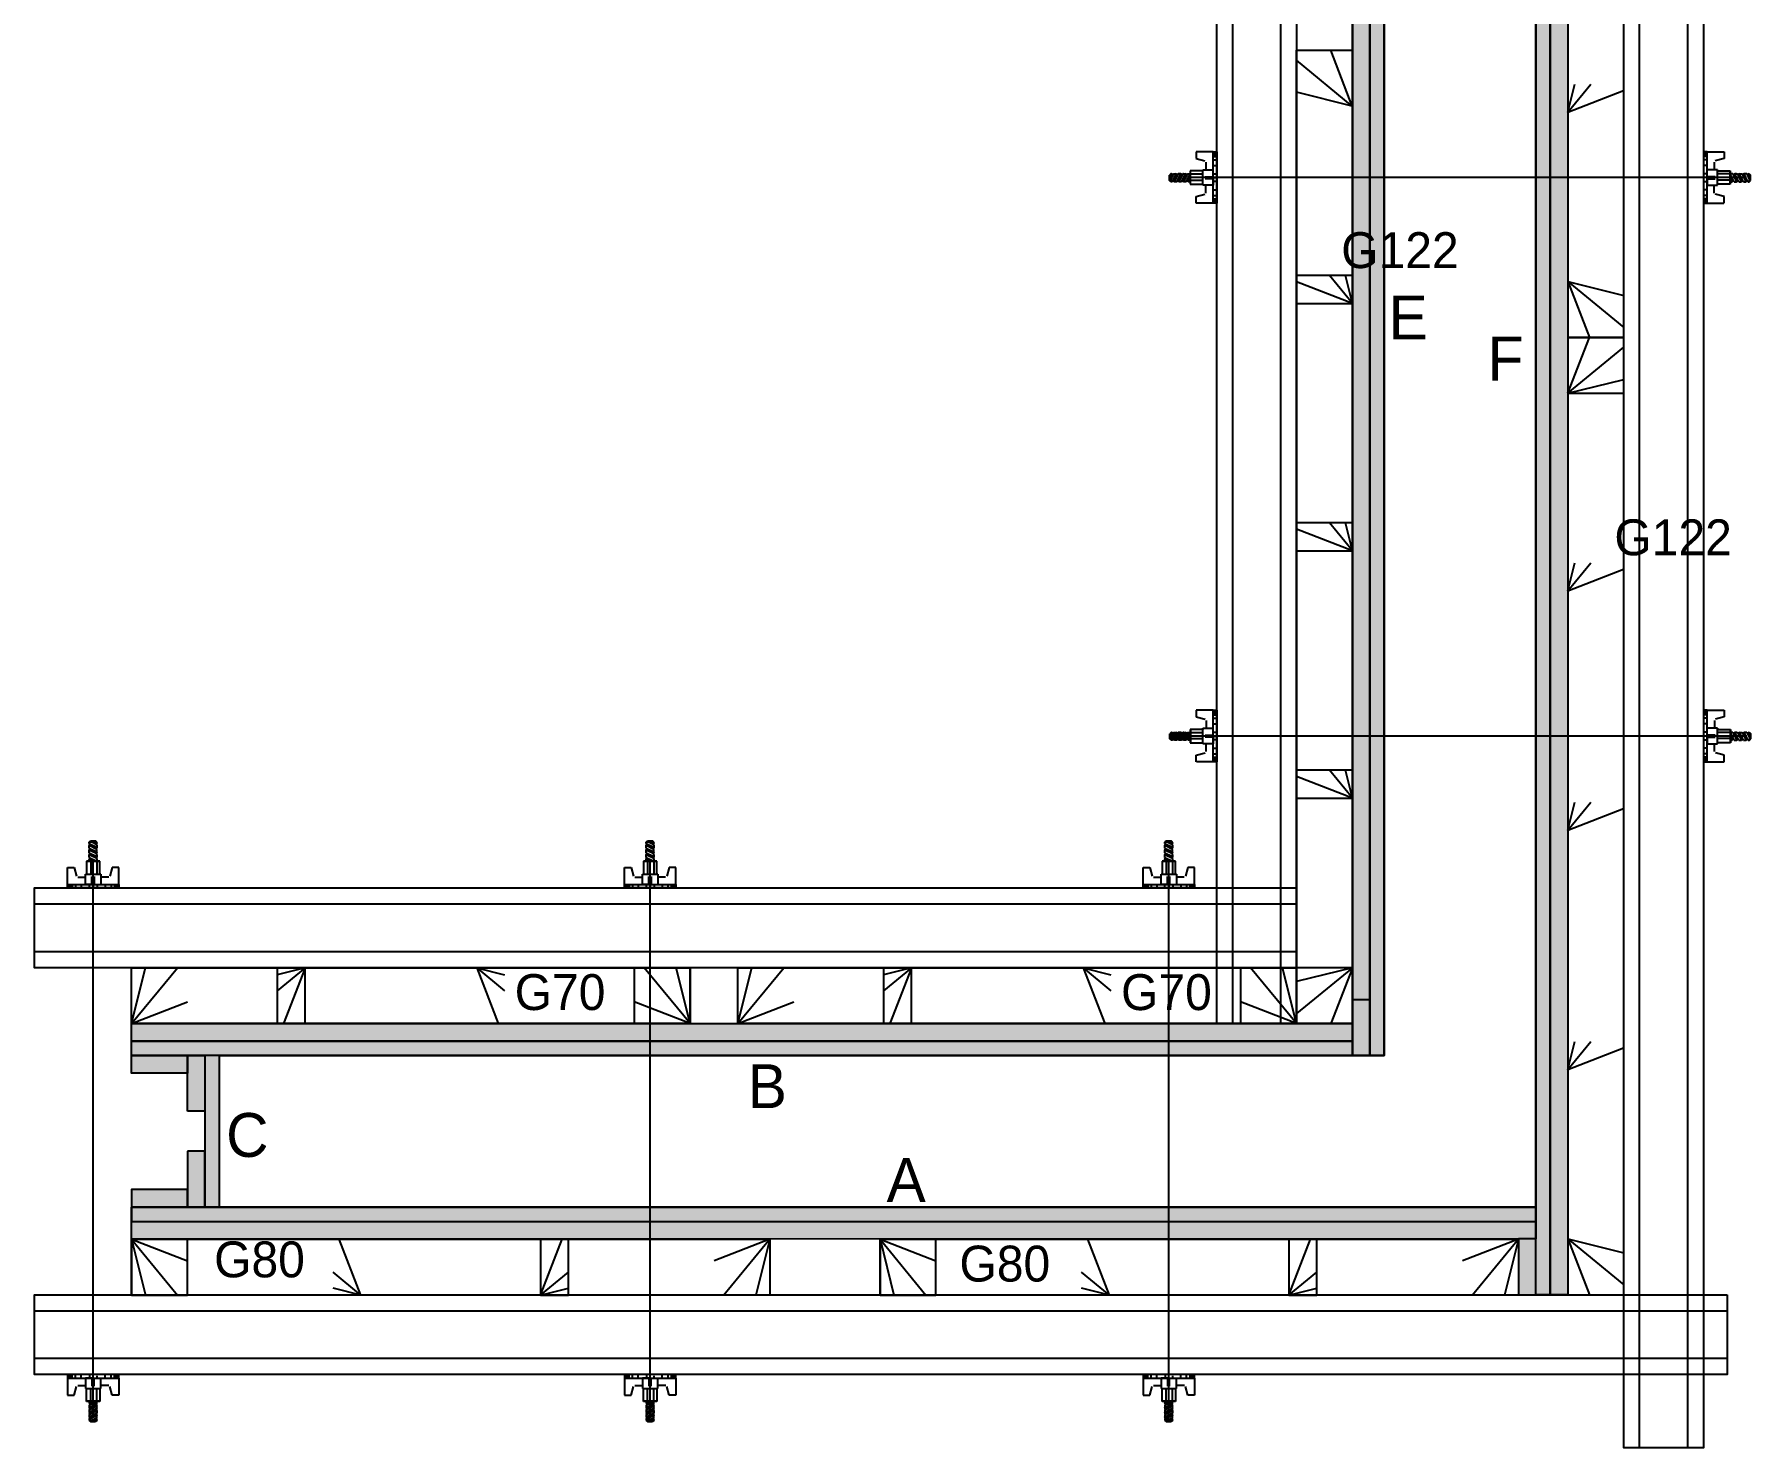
# Model space of a CAD drawing. Header units: metres. Extents: x 15022 to 19580, y 531 to 1202.
# Drawn here: x 15022.4 to 15452.6, y 568.6 to 922.9 of the extents above; entities that cross this region are included whole.
import ezdxf

# ---------------------------------------------------------------- set-up
doc = ezdxf.new("R2010")
doc.units = ezdxf.units.M
for name, color, linetype in [('CHAPA', 7, 'Continuous'), ('CONCRETO', 7, 'Continuous'), ('Hachura', 7, 'Continuous'), ('Madeira', 7, 'Continuous'), ('Perfil Metálico', 7, 'Continuous'), ('SARRAFO', 7, 'Continuous'), ('TEXTO_GERAL', 7, 'Continuous')]:
    doc.layers.add(name, color=color, linetype=linetype)

msp = doc.modelspace()

# ---------------------------------------------------------------- hatches: boundary and pattern name
at = {"layer": 'Hachura'}
h = msp.add_hatch(color=7, dxfattribs=at)
h.dxf.hatch_style = 1
h.paths.add_polyline_path([(15352.73, 1086.94), (15357.13, 1086.94), (15357.13, 1086.94), (15357.13, 666.94), (15357.13, 666.94), (15352.73, 666.94), (15352.73, 666.94), (15352.73, 1086.94)])
h = msp.add_hatch(color=7, dxfattribs=at)
h.dxf.hatch_style = 1
h.paths.add_polyline_path([(15357.13, 1086.94), (15360.73, 1086.94), (15360.73, 1086.94), (15360.73, 666.94), (15360.73, 666.94), (15357.13, 666.94), (15357.13, 666.94), (15357.13, 1086.94)])
h = msp.add_hatch(color=7, dxfattribs=at)
h.dxf.hatch_style = 1
h.paths.add_polyline_path([(15402.33, 606.94), (15398.73, 606.94), (15398.73, 606.94), (15398.73, 1086.94), (15398.73, 1086.94), (15402.33, 1086.94), (15402.33, 1086.94), (15402.33, 606.94)])
h = msp.add_hatch(color=7, dxfattribs=at)
h.dxf.hatch_style = 1
h.paths.add_polyline_path([(15402.33, 1086.94), (15406.73, 1086.94), (15406.73, 1086.94), (15406.73, 606.94), (15406.73, 606.94), (15402.33, 606.94), (15402.33, 606.94), (15402.33, 1086.94)])
h = msp.add_hatch(color=7, dxfattribs=at)
h.dxf.hatch_style = 1
h.paths.add_polyline_path([(15352.73, 670.54), (15352.73, 674.94), (15352.73, 674.94), (15046.73, 674.94), (15046.73, 674.94), (15046.73, 670.54), (15046.73, 670.54), (15352.73, 670.54)])
h = msp.add_hatch(color=7, dxfattribs=at)
h.dxf.hatch_style = 1
h.paths.add_polyline_path([(15352.73, 666.94), (15046.73, 666.94), (15046.73, 666.94), (15046.73, 670.54), (15046.73, 670.54), (15352.73, 670.54), (15352.73, 670.54), (15352.73, 666.94)])
h = msp.add_hatch(color=7, dxfattribs=at)
h.dxf.hatch_style = 1
h.paths.add_polyline_path([(15060.73, 662.54), (15060.73, 666.94), (15060.73, 666.94), (15046.73, 666.94), (15046.73, 666.94), (15046.73, 662.54), (15046.73, 662.54), (15060.73, 662.54)])
h = msp.add_hatch(color=7, dxfattribs=at)
h.dxf.hatch_style = 1
h.paths.add_polyline_path([(15065.13, 666.94), (15060.73, 666.94), (15060.73, 666.94), (15060.73, 652.94), (15060.73, 652.94), (15065.13, 652.94), (15065.13, 652.94), (15065.13, 666.94)])
h = msp.add_hatch(color=7, dxfattribs=at)
h.dxf.hatch_style = 1
h.paths.add_polyline_path([(15065.13, 628.94), (15068.73, 628.94), (15068.73, 628.94), (15068.73, 666.94), (15068.73, 666.94), (15065.13, 666.94), (15065.13, 666.94), (15065.13, 628.94)])
h = msp.add_hatch(color=7, dxfattribs=at)
h.dxf.hatch_style = 1
h.paths.add_polyline_path([(15065.13, 628.94), (15060.73, 628.94), (15060.73, 628.94), (15060.73, 642.94), (15060.73, 642.94), (15065.13, 642.94), (15065.13, 642.94), (15065.13, 628.94)])
h = msp.add_hatch(color=7, dxfattribs=at)
h.dxf.hatch_style = 1
h.paths.add_polyline_path([(15060.73, 633.34), (15060.73, 628.94), (15060.73, 628.94), (15046.73, 628.94), (15046.73, 628.94), (15046.73, 633.34), (15046.73, 633.34), (15060.73, 633.34)])
h = msp.add_hatch(color=7, dxfattribs=at)
h.dxf.hatch_style = 1
h.paths.add_polyline_path([(15398.73, 628.94), (15046.73, 628.94), (15046.73, 628.94), (15046.73, 625.34), (15046.73, 625.34), (15398.73, 625.34), (15398.73, 625.34), (15398.73, 628.94)])
h = msp.add_hatch(color=7, dxfattribs=at)
h.dxf.hatch_style = 1
h.paths.add_polyline_path([(15398.73, 625.34), (15398.73, 620.94), (15398.73, 620.94), (15046.73, 620.94), (15046.73, 620.94), (15046.73, 625.34), (15046.73, 625.34), (15398.73, 625.34)])
h = msp.add_hatch(color=7, dxfattribs=at)
h.dxf.hatch_style = 1
h.paths.add_polyline_path([(15398.73, 606.94), (15394.33, 606.94), (15394.33, 606.94), (15394.33, 620.93), (15394.33, 620.93), (15398.73, 620.93), (15398.73, 620.93), (15398.73, 606.94)])

# ---------------------------------------------------------------- linework, layer by layer
at = {"layer": 'CHAPA', "color": 7, "lineweight": 25}
for p, q in [((15398.73, 628.94), (15398.73, 620.94)), ((15398.73, 620.94), (15394.95, 620.94))]:
    msp.add_line(p, q, dxfattribs=at)
for points in [[(15360.73, 1086.94), (15360.73, 666.94), (15357.13, 666.94), (15357.13, 1086.94)], [(15402.33, 606.94), (15398.73, 606.94), (15398.73, 1086.94), (15402.33, 1086.94)], [(15352.73, 666.94), (15046.73, 666.94), (15046.73, 670.54), (15352.73, 670.54)], [(15065.13, 628.94), (15068.73, 628.94), (15068.73, 666.94), (15065.13, 666.94)], [(15398.73, 628.94), (15046.73, 628.94), (15046.73, 625.34), (15398.73, 625.34)]]:
    msp.add_lwpolyline(points, close=True, dxfattribs=at)
at = {"layer": 'CONCRETO', "color": 7, "lineweight": 25}
msp.add_lwpolyline([(15068.73, 628.94), (15068.73, 666.94), (15360.73, 666.94), (15360.73, 1064.94), (15398.73, 1064.94), (15398.73, 628.94)], close=True, dxfattribs=at)
at = {"layer": 'Hachura', "color": 7, "lineweight": 25}
for p, q in [((15317.83, 893.48), (15313.57, 893.48)), ((15313.57, 893.48), (15313.57, 891.8)), ((15313.57, 891.8), (15315.78, 891.22)), ((15316.03, 890.91), (15316.03, 888.96)), ((15317.81, 893.34), (15318.74, 893.34)), ((15317.81, 893.13), (15318.74, 893.13)), ((15317.81, 892.79), (15318.74, 892.79)), ((15317.81, 892.33), (15318.74, 892.33)), ((15317.81, 891.49), (15318.74, 891.49)), ((15317.83, 880.58), (15317.83, 893.48)), ((15317.83, 893.48), (15318.73, 893.48)), ((15318.73, 893.48), (15318.73, 880.58)), ((15318.73, 892.52), (15318.73, 884.71)), ((15440.73, 893.48), (15440.73, 880.58)), ((15441.64, 893.48), (15440.73, 893.48)), ((15441.66, 893.34), (15440.73, 893.34)), ((15441.66, 893.13), (15440.73, 893.13)), ((15441.66, 892.79), (15440.73, 892.79)), ((15440.73, 892.52), (15440.73, 884.71)), ((15441.66, 892.33), (15440.73, 892.33)), ((15441.66, 891.49), (15440.73, 891.49)), ((15441.64, 880.58), (15441.64, 893.48)), ((15441.64, 893.48), (15445.89, 893.48)), ((15443.44, 890.91), (15443.44, 888.96)), ((15445.89, 891.8), (15443.68, 891.22)), ((15445.89, 893.48), (15445.89, 891.8)), ((15307.26, 887.93), (15306.93, 887.61)), ((15306.93, 886.32), (15306.93, 887.61)), ((15307.26, 885.99), (15306.93, 886.32)), ((15307.25, 887.41), (15307.59, 888.09)), ((15307.82, 888.03), (15307.25, 886.9)), ((15307.25, 887.67), (15307.38, 887.93)), ((15307.38, 887.93), (15307.25, 887.93)), ((15307.9, 887.93), (15307.25, 886.64)), ((15307.26, 887.93), (15307.26, 885.99)), ((15307.58, 886), (15308.54, 887.93)), ((15307.58, 886), (15308.54, 887.93)), ((15307.67, 885.92), (15308.75, 888.09)), ((15307.9, 887.93), (15308.54, 887.93)), ((15308.98, 888.03), (15307.91, 885.89)), ((15309.06, 887.93), (15308.09, 886)), ((15308.74, 886), (15309.7, 887.93)), ((15308.83, 885.92), (15309.91, 888.09)), ((15309.7, 887.93), (15309.06, 887.93)), ((15310.14, 888.03), (15309.07, 885.89)), ((15310.22, 887.93), (15309.25, 886)), ((15309.9, 886), (15310.87, 887.93)), ((15309.99, 885.92), (15311.07, 888.09)), ((15310.43, 887.93), (15310.22, 887.93)), ((15311.3, 888.03), (15310.23, 885.89)), ((15311.38, 887.93), (15310.41, 886)), ((15310.43, 887.93), (15310.87, 887.93)), ((15311.06, 886), (15312.03, 887.93)), ((15311.38, 887.93), (15312.03, 887.93)), ((15312.03, 887.16), (15311.39, 885.89)), ((15312.03, 886.9), (15311.58, 886)), ((15451.54, 887.02), (15311.74, 887.01)), ((15312.03, 888.7), (15312.03, 885.35)), ((15315.25, 888.7), (15312.03, 888.7)), ((15312.03, 887.93), (15315.25, 887.93)), ((15312.03, 886.38), (15315.25, 886.38)), ((15312.09, 888.7), (15312.09, 885.35)), ((15315.25, 885.09), (15315.25, 888.96)), ((15315.25, 888.96), (15317.83, 888.96)), ((15315.25, 888.96), (15315.25, 888.7)), ((15315.25, 888.96), (15315.25, 888.7)), ((15315.83, 887.23), (15317.83, 887.23)), ((15317.83, 886.72), (15315.83, 886.72)), ((15317.81, 890.05), (15318.73, 890.05)), ((15317.83, 887.03), (15317.83, 885.09)), ((15317.83, 887.02), (15318.73, 887.02)), ((15317.83, 885.74), (15317.83, 886.38)), ((15317.96, 888), (15318.39, 888)), ((15441.66, 890.05), (15440.73, 890.05)), ((15441.64, 887.02), (15440.73, 887.02)), ((15441.51, 888), (15441.08, 888)), ((15444.22, 888.96), (15441.64, 888.96)), ((15443.64, 887.23), (15441.64, 887.23)), ((15441.64, 887.03), (15441.64, 885.09)), ((15441.64, 886.71), (15443.64, 886.71)), ((15441.64, 885.74), (15441.64, 886.38)), ((15444.22, 885.09), (15444.22, 888.96)), ((15444.22, 888.96), (15444.22, 888.7)), ((15444.22, 888.96), (15444.22, 888.7)), ((15444.22, 888.7), (15447.44, 888.7)), ((15447.44, 887.93), (15444.22, 887.93)), ((15447.44, 886.38), (15444.22, 886.38)), ((15447.37, 888.7), (15447.37, 885.35)), ((15447.44, 888.7), (15447.44, 885.35)), ((15448.09, 887.93), (15447.44, 887.93)), ((15448.41, 885.99), (15447.44, 887.93)), ((15447.44, 887.16), (15448.07, 885.89)), ((15447.44, 886.9), (15447.89, 885.99)), ((15448.09, 887.93), (15449.05, 885.99)), ((15448.17, 888.03), (15449.24, 885.89)), ((15449.48, 885.92), (15448.39, 888.09)), ((15449.03, 887.93), (15448.6, 887.93)), ((15449.57, 885.99), (15448.6, 887.93)), ((15449.03, 887.93), (15449.25, 887.93)), ((15449.25, 887.93), (15450.21, 885.99)), ((15449.33, 888.03), (15450.4, 885.89)), ((15450.64, 885.92), (15449.55, 888.09)), ((15449.76, 887.93), (15450.41, 887.93)), ((15450.73, 885.99), (15449.76, 887.93)), ((15450.41, 887.93), (15451.38, 885.99)), ((15450.49, 888.03), (15451.56, 885.89)), ((15451.8, 885.92), (15450.72, 888.09)), ((15451.89, 885.99), (15450.92, 887.93)), ((15451.57, 887.93), (15450.92, 887.93)), ((15451.89, 885.99), (15450.92, 887.93)), ((15451.57, 887.93), (15452.21, 886.64)), ((15451.65, 888.03), (15452.21, 886.9)), ((15452.21, 887.41), (15451.88, 888.09)), ((15452.21, 887.67), (15452.08, 887.93)), ((15452.08, 887.93), (15452.21, 887.93)), ((15452.21, 887.93), (15452.53, 887.61)), ((15452.21, 887.93), (15452.21, 885.99)), ((15452.21, 885.99), (15452.53, 886.32)), ((15452.53, 886.32), (15452.53, 887.61)), ((15307.58, 886), (15307.25, 886)), ((15307.26, 885.99), (15307.26, 885.99)), ((15308.74, 886), (15308.09, 886)), ((15309.9, 886), (15309.25, 886)), ((15309.47, 886), (15309.25, 886)), ((15311.06, 886), (15310.41, 886)), ((15312.03, 886), (15311.58, 886)), ((15312.03, 885.35), (15315.25, 885.35)), ((15313.57, 882.26), (15315.78, 882.84)), ((15313.57, 880.58), (15313.57, 882.26)), ((15317.83, 885.09), (15315.25, 885.09)), ((15316.03, 883.15), (15316.03, 885.09)), ((15317.81, 883.99), (15318.74, 883.99)), ((15317.81, 882.57), (15318.74, 882.57)), ((15317.83, 880.58), (15317.83, 885.74)), ((15318.15, 886.07), (15317.94, 886.07)), ((15318.58, 886.07), (15318.15, 886.07)), ((15441.66, 883.99), (15440.73, 883.99)), ((15441.66, 882.57), (15440.73, 882.57)), ((15440.88, 886.07), (15441.32, 886.07)), ((15441.32, 886.07), (15441.53, 886.07)), ((15441.64, 880.58), (15441.64, 885.74)), ((15441.64, 885.09), (15444.22, 885.09)), ((15443.44, 883.15), (15443.44, 885.09)), ((15445.89, 882.25), (15443.68, 882.84)), ((15447.44, 885.35), (15444.22, 885.35)), ((15445.89, 880.58), (15445.89, 882.25)), ((15447.44, 885.99), (15447.89, 885.99)), ((15448.41, 885.99), (15449.05, 885.99)), ((15449.57, 885.99), (15450.21, 885.99)), ((15450, 885.99), (15450.21, 885.99)), ((15450.73, 885.99), (15451.38, 885.99)), ((15451.89, 885.99), (15452.21, 885.99)), ((15452.21, 885.99), (15452.21, 885.99)), ((15318.73, 880.58), (15313.6, 880.58)), ((15317.81, 881.73), (15318.74, 881.73)), ((15317.81, 881.27), (15318.74, 881.27)), ((15317.81, 880.93), (15318.74, 880.93)), ((15317.81, 880.72), (15318.74, 880.72)), ((15441.66, 881.73), (15440.73, 881.73)), ((15441.66, 881.27), (15440.73, 881.27)), ((15441.66, 880.93), (15440.73, 880.93)), ((15441.66, 880.72), (15440.73, 880.72)), ((15440.73, 880.58), (15445.87, 880.58)), ((15317.86, 753.48), (15313.6, 753.48)), ((15313.6, 753.48), (15313.6, 751.8)), ((15317.84, 753.34), (15318.77, 753.34)), ((15317.84, 753.13), (15318.77, 753.13)), ((15317.86, 740.58), (15317.86, 753.48)), ((15317.86, 753.48), (15318.76, 753.48)), ((15318.76, 753.48), (15318.76, 740.58)), ((15441.68, 753.34), (15440.75, 753.34)), ((15441.68, 753.13), (15440.75, 753.13)), ((15440.76, 753.48), (15440.76, 740.58)), ((15441.66, 753.48), (15440.76, 753.48)), ((15441.66, 740.58), (15441.66, 753.48)), ((15441.66, 753.48), (15445.92, 753.48)), ((15445.92, 753.48), (15445.92, 751.8)), ((15312.05, 748.7), (15312.05, 745.35)), ((15315.28, 748.7), (15312.05, 748.7)), ((15312.12, 748.7), (15312.12, 745.35)), ((15313.6, 751.8), (15315.81, 751.22)), ((15315.28, 745.09), (15315.28, 748.96)), ((15315.28, 748.96), (15317.86, 748.96)), ((15315.28, 748.96), (15315.28, 748.7)), ((15315.28, 748.96), (15315.28, 748.7)), ((15316.05, 750.91), (15316.05, 748.96)), ((15317.84, 752.79), (15318.77, 752.79)), ((15317.84, 752.33), (15318.77, 752.33)), ((15317.84, 751.49), (15318.77, 751.49)), ((15317.84, 750.05), (15318.76, 750.05)), ((15318.76, 752.52), (15318.76, 744.71)), ((15441.68, 752.79), (15440.75, 752.79)), ((15441.68, 752.33), (15440.75, 752.33)), ((15441.68, 751.49), (15440.75, 751.49)), ((15440.76, 752.52), (15440.76, 744.71)), ((15441.68, 750.05), (15440.76, 750.05)), ((15444.24, 748.96), (15441.66, 748.96)), ((15443.47, 750.91), (15443.47, 748.96)), ((15445.92, 751.8), (15443.71, 751.22)), ((15444.24, 745.09), (15444.24, 748.96)), ((15444.24, 748.96), (15444.24, 748.7)), ((15444.24, 748.96), (15444.24, 748.7)), ((15444.24, 748.7), (15447.47, 748.7)), ((15447.4, 748.7), (15447.4, 745.35)), ((15447.47, 748.7), (15447.47, 745.35)), ((15307.28, 747.93), (15306.96, 747.61)), ((15306.96, 746.32), (15306.96, 747.61)), ((15307.28, 745.99), (15306.96, 746.32)), ((15307.28, 747.41), (15307.62, 748.09)), ((15307.85, 748.03), (15307.28, 746.9)), ((15307.28, 747.67), (15307.41, 747.93)), ((15307.41, 747.93), (15307.28, 747.93)), ((15307.93, 747.93), (15307.28, 746.64)), ((15307.28, 747.93), (15307.28, 745.99)), ((15307.6, 746), (15307.28, 746)), ((15307.28, 745.99), (15307.28, 745.99)), ((15307.6, 746), (15308.57, 747.93)), ((15307.6, 746), (15308.57, 747.93)), ((15307.7, 745.92), (15308.78, 748.09)), ((15307.93, 747.93), (15308.57, 747.93)), ((15309.01, 748.03), (15307.94, 745.89)), ((15309.09, 747.93), (15308.12, 746)), ((15308.76, 746), (15308.12, 746)), ((15308.76, 746), (15309.73, 747.93)), ((15308.86, 745.92), (15309.94, 748.09)), ((15309.73, 747.93), (15309.09, 747.93)), ((15310.17, 748.03), (15309.1, 745.89)), ((15310.25, 747.93), (15309.28, 746)), ((15309.93, 746), (15309.28, 746)), ((15309.49, 746), (15309.28, 746)), ((15309.93, 746), (15310.89, 747.93)), ((15310.02, 745.92), (15311.1, 748.09)), ((15310.46, 747.93), (15310.25, 747.93)), ((15311.33, 748.03), (15310.26, 745.89)), ((15311.41, 747.93), (15310.44, 746)), ((15311.09, 746), (15310.44, 746)), ((15310.46, 747.93), (15310.89, 747.93)), ((15311.09, 746), (15312.05, 747.93)), ((15311.41, 747.93), (15312.05, 747.93)), ((15312.05, 747.16), (15311.42, 745.89)), ((15312.05, 746.9), (15311.6, 746)), ((15312.05, 746), (15311.6, 746)), ((15451.56, 747.02), (15311.76, 747.01)), ((15312.05, 747.93), (15315.28, 747.93)), ((15312.05, 746.38), (15315.28, 746.38)), ((15312.05, 745.35), (15315.28, 745.35)), ((15317.86, 745.09), (15315.28, 745.09)), ((15315.86, 747.23), (15317.86, 747.23)), ((15317.86, 746.72), (15315.86, 746.72)), ((15316.05, 743.15), (15316.05, 745.09)), ((15317.86, 747.03), (15317.86, 745.09)), ((15317.86, 747.02), (15318.76, 747.02)), ((15317.86, 745.74), (15317.86, 746.38)), ((15317.86, 740.58), (15317.86, 745.74)), ((15318.18, 746.07), (15317.97, 746.07)), ((15317.98, 748), (15318.42, 748)), ((15318.61, 746.07), (15318.18, 746.07)), ((15441.66, 747.02), (15440.76, 747.02)), ((15440.91, 746.07), (15441.34, 746.07)), ((15441.54, 748), (15441.1, 748)), ((15441.34, 746.07), (15441.56, 746.07)), ((15443.66, 747.23), (15441.66, 747.23)), ((15441.66, 747.03), (15441.66, 745.09)), ((15441.66, 746.71), (15443.66, 746.71)), ((15441.66, 745.74), (15441.66, 746.38)), ((15441.66, 740.58), (15441.66, 745.74)), ((15441.66, 745.09), (15444.24, 745.09)), ((15443.47, 743.15), (15443.47, 745.09)), ((15447.47, 747.93), (15444.24, 747.93)), ((15447.47, 746.38), (15444.24, 746.38)), ((15447.47, 745.35), (15444.24, 745.35)), ((15448.11, 747.93), (15447.47, 747.93)), ((15448.44, 745.99), (15447.47, 747.93)), ((15447.47, 747.16), (15448.1, 745.89)), ((15447.47, 746.9), (15447.92, 745.99)), ((15447.47, 745.99), (15447.92, 745.99)), ((15448.11, 747.93), (15449.08, 745.99)), ((15448.19, 748.03), (15449.26, 745.89)), ((15449.5, 745.92), (15448.42, 748.09)), ((15448.44, 745.99), (15449.08, 745.99)), ((15449.06, 747.93), (15448.63, 747.93)), ((15449.6, 745.99), (15448.63, 747.93)), ((15449.06, 747.93), (15449.27, 747.93)), ((15449.27, 747.93), (15450.24, 745.99)), ((15449.35, 748.03), (15450.42, 745.89)), ((15450.66, 745.92), (15449.58, 748.09)), ((15449.6, 745.99), (15450.24, 745.99)), ((15449.79, 747.93), (15450.43, 747.93)), ((15450.76, 745.99), (15449.79, 747.93)), ((15450.03, 745.99), (15450.24, 745.99)), ((15450.43, 747.93), (15451.4, 745.99)), ((15450.51, 748.03), (15451.58, 745.89)), ((15451.83, 745.92), (15450.74, 748.09)), ((15450.76, 745.99), (15451.4, 745.99)), ((15451.92, 745.99), (15450.95, 747.93)), ((15451.6, 747.93), (15450.95, 747.93)), ((15451.92, 745.99), (15450.95, 747.93)), ((15451.6, 747.93), (15452.24, 746.64)), ((15451.67, 748.03), (15452.24, 746.9)), ((15452.24, 747.41), (15451.9, 748.09)), ((15451.92, 745.99), (15452.24, 745.99)), ((15452.24, 747.67), (15452.11, 747.93)), ((15452.11, 747.93), (15452.24, 747.93)), ((15452.24, 747.93), (15452.56, 747.61)), ((15452.24, 747.93), (15452.24, 745.99)), ((15452.24, 745.99), (15452.56, 746.32)), ((15452.24, 745.99), (15452.24, 745.99)), ((15452.56, 746.32), (15452.56, 747.61)), ((15313.6, 742.26), (15315.81, 742.84)), ((15313.6, 740.58), (15313.6, 742.26)), ((15318.76, 740.58), (15313.62, 740.58)), ((15317.84, 743.99), (15318.77, 743.99)), ((15317.84, 742.57), (15318.77, 742.57)), ((15317.84, 741.73), (15318.77, 741.73)), ((15317.84, 741.27), (15318.77, 741.27)), ((15317.84, 740.93), (15318.77, 740.93)), ((15317.84, 740.72), (15318.77, 740.72)), ((15441.68, 743.99), (15440.75, 743.99)), ((15441.68, 742.57), (15440.75, 742.57)), ((15441.68, 741.73), (15440.75, 741.73)), ((15441.68, 741.27), (15440.75, 741.27)), ((15441.68, 740.93), (15440.75, 740.93)), ((15441.68, 740.72), (15440.75, 740.72)), ((15440.76, 740.58), (15445.9, 740.58)), ((15445.92, 742.25), (15443.71, 742.84)), ((15445.92, 740.58), (15445.92, 742.25)), ((15038.13, 718.69), (15035.98, 719.76)), ((15038.13, 717.53), (15035.98, 718.6)), ((15036.02, 720), (15038.18, 718.92)), ((15036.02, 718.84), (15038.18, 717.76)), ((15036.09, 720.41), (15036.41, 720.74)), ((15036.09, 720.09), (15036.09, 720.42)), ((15036.09, 720.41), (15036.09, 720.41)), ((15038.02, 720.41), (15036.09, 720.41)), ((15036.09, 720.09), (15038.03, 719.13)), ((15036.09, 720.09), (15038.03, 719.13)), ((15036.09, 718.93), (15036.09, 719.58)), ((15038.03, 718.61), (15036.09, 719.58)), ((15036.09, 718.93), (15038.03, 717.96)), ((15036.41, 720.74), (15037.7, 720.74)), ((15038.03, 719.77), (15036.74, 720.42)), ((15038.13, 719.85), (15036.99, 720.42)), ((15037.51, 720.42), (15038.18, 720.08)), ((15038.02, 720.41), (15037.7, 720.74)), ((15037.77, 720.42), (15038.03, 720.29)), ((15038.03, 720.29), (15038.03, 720.42)), ((15038.03, 719.77), (15038.03, 719.13)), ((15038.03, 717.96), (15038.03, 718.61)), ((15177.72, 718.69), (15175.58, 719.76)), ((15177.72, 717.53), (15175.58, 718.6)), ((15175.62, 720), (15177.78, 718.92)), ((15175.62, 718.84), (15177.78, 717.76)), ((15175.69, 720.41), (15176.01, 720.74)), ((15175.69, 720.09), (15175.69, 720.42)), ((15175.69, 720.41), (15175.69, 720.41)), ((15177.62, 720.41), (15175.69, 720.41)), ((15175.69, 720.09), (15177.62, 719.13)), ((15175.69, 720.09), (15177.62, 719.13)), ((15175.69, 718.93), (15175.69, 719.58)), ((15177.62, 718.61), (15175.69, 719.58)), ((15175.69, 718.93), (15177.62, 717.96)), ((15176.01, 720.74), (15177.3, 720.74)), ((15177.62, 719.77), (15176.34, 720.42)), ((15177.72, 719.85), (15176.59, 720.42)), ((15177.11, 720.42), (15177.78, 720.08)), ((15177.62, 720.41), (15177.3, 720.74)), ((15177.37, 720.42), (15177.62, 720.29)), ((15177.62, 720.29), (15177.62, 720.42)), ((15177.62, 719.77), (15177.62, 719.13)), ((15177.62, 717.96), (15177.62, 718.61)), ((15307.72, 718.69), (15305.58, 719.76)), ((15307.72, 717.53), (15305.58, 718.6)), ((15305.62, 720), (15307.78, 718.92)), ((15305.62, 718.84), (15307.78, 717.76)), ((15305.69, 720.41), (15306.01, 720.74)), ((15305.69, 720.09), (15305.69, 720.42)), ((15305.69, 720.41), (15305.69, 720.41)), ((15307.62, 720.41), (15305.69, 720.41)), ((15305.69, 720.09), (15307.62, 719.13)), ((15305.69, 720.09), (15307.62, 719.13)), ((15305.69, 718.93), (15305.69, 719.58)), ((15307.62, 718.61), (15305.69, 719.58)), ((15305.69, 718.93), (15307.62, 717.96)), ((15306.01, 720.74), (15307.3, 720.74)), ((15307.62, 719.77), (15306.34, 720.42)), ((15307.72, 719.85), (15306.59, 720.42)), ((15307.11, 720.42), (15307.78, 720.08)), ((15307.62, 720.41), (15307.3, 720.74)), ((15307.37, 720.42), (15307.62, 720.29)), ((15307.62, 720.29), (15307.62, 720.42)), ((15307.62, 719.77), (15307.62, 719.13)), ((15307.62, 717.96), (15307.62, 718.61)), ((15038.8, 715.64), (15035.45, 715.64)), ((15035.45, 715.64), (15035.45, 712.42)), ((15038.8, 715.58), (15035.45, 715.58)), ((15038.13, 716.37), (15035.98, 717.44)), ((15037.25, 715.64), (15035.98, 716.28)), ((15036.02, 717.68), (15038.18, 716.6)), ((15036.09, 717.77), (15036.09, 718.42)), ((15038.03, 717.45), (15036.09, 718.42)), ((15036.09, 718.2), (15036.09, 718.42)), ((15036.09, 717.77), (15038.03, 716.8)), ((15036.09, 716.61), (15036.09, 717.26)), ((15038.03, 716.29), (15036.09, 717.26)), ((15036.09, 716.61), (15038.03, 715.64)), ((15036.99, 715.64), (15036.09, 716.09)), ((15036.09, 715.64), (15036.09, 716.09)), ((15036.48, 715.64), (15036.48, 712.42)), ((15037.12, 576.14), (15037.12, 715.94)), ((15038.03, 717.24), (15038.03, 717.45)), ((15038.03, 717.24), (15038.03, 716.8)), ((15038.03, 716.29), (15038.03, 715.64)), ((15038.03, 715.64), (15038.03, 712.42)), ((15038.8, 712.42), (15038.8, 715.64)), ((15178.4, 715.64), (15175.05, 715.64)), ((15175.05, 715.64), (15175.05, 712.42)), ((15178.4, 715.58), (15175.05, 715.58)), ((15177.72, 716.37), (15175.58, 717.44)), ((15176.85, 715.64), (15175.58, 716.28)), ((15175.62, 717.68), (15177.78, 716.6)), ((15175.69, 717.77), (15175.69, 718.42)), ((15177.62, 717.45), (15175.69, 718.42)), ((15175.69, 718.2), (15175.69, 718.42)), ((15175.69, 717.77), (15177.62, 716.8)), ((15175.69, 716.61), (15175.69, 717.26)), ((15177.62, 716.29), (15175.69, 717.26)), ((15175.69, 716.61), (15177.62, 715.64)), ((15176.59, 715.64), (15175.69, 716.09)), ((15175.69, 715.64), (15175.69, 716.09)), ((15176.08, 715.64), (15176.08, 712.42)), ((15176.72, 576.16), (15176.72, 715.96)), ((15177.62, 717.24), (15177.62, 717.45)), ((15177.62, 717.24), (15177.62, 716.8)), ((15177.62, 716.29), (15177.62, 715.64)), ((15177.62, 715.64), (15177.62, 712.42)), ((15178.4, 712.42), (15178.4, 715.64)), ((15308.4, 715.64), (15305.05, 715.64)), ((15305.05, 715.64), (15305.05, 712.42)), ((15308.4, 715.58), (15305.05, 715.58)), ((15307.72, 716.37), (15305.58, 717.44)), ((15306.85, 715.64), (15305.58, 716.28)), ((15305.62, 717.68), (15307.78, 716.6)), ((15305.69, 717.77), (15305.69, 718.42)), ((15307.62, 717.45), (15305.69, 718.42)), ((15305.69, 718.2), (15305.69, 718.42)), ((15305.69, 717.77), (15307.62, 716.8)), ((15305.69, 716.61), (15305.69, 717.26)), ((15307.62, 716.29), (15305.69, 717.26)), ((15305.69, 716.61), (15307.62, 715.64)), ((15306.59, 715.64), (15305.69, 716.09)), ((15305.69, 715.64), (15305.69, 716.09)), ((15306.08, 715.64), (15306.08, 712.42)), ((15306.72, 576.16), (15306.72, 715.96)), ((15307.62, 717.24), (15307.62, 717.45)), ((15307.62, 717.24), (15307.62, 716.8)), ((15307.62, 716.29), (15307.62, 715.64)), ((15307.62, 715.64), (15307.62, 712.42)), ((15308.4, 712.42), (15308.4, 715.64)), ((15030.67, 714.1), (15032.35, 714.1)), ((15030.67, 709.84), (15043.57, 709.84)), ((15030.67, 709.84), (15035.83, 709.84)), ((15030.68, 708.94), (15030.68, 714.07)), ((15030.81, 709.86), (15030.81, 708.93)), ((15031.03, 709.86), (15031.03, 708.93)), ((15031.36, 709.86), (15031.36, 708.93)), ((15031.83, 709.86), (15031.83, 708.93)), ((15032.35, 714.1), (15032.93, 711.88)), ((15032.67, 709.86), (15032.67, 708.93)), ((15033.24, 711.64), (15035.19, 711.64)), ((15034.08, 709.86), (15034.08, 708.93)), ((15035.19, 712.42), (15039.06, 712.42)), ((15035.19, 709.84), (15035.19, 712.42)), ((15037.12, 709.84), (15035.19, 709.84)), ((15035.83, 709.84), (15036.48, 709.84)), ((15036.81, 709.84), (15036.81, 711.84)), ((15037.12, 709.84), (15037.12, 708.94)), ((15037.33, 711.84), (15037.33, 709.84)), ((15039.06, 712.42), (15038.8, 712.42)), ((15039.06, 712.42), (15038.8, 712.42)), ((15041, 711.64), (15039.05, 711.64)), ((15039.06, 712.42), (15039.06, 709.84)), ((15040.15, 709.86), (15040.15, 708.94)), ((15041.9, 714.1), (15041.31, 711.88)), ((15041.58, 709.86), (15041.58, 708.93)), ((15043.57, 714.1), (15041.9, 714.1)), ((15042.42, 709.86), (15042.42, 708.93)), ((15042.89, 709.86), (15042.89, 708.93)), ((15043.22, 709.86), (15043.22, 708.93)), ((15043.43, 709.86), (15043.43, 708.93)), ((15043.57, 709.84), (15043.57, 714.1)), ((15043.57, 709.84), (15043.57, 708.94)), ((15170.27, 714.1), (15171.95, 714.1)), ((15170.27, 709.84), (15183.17, 709.84)), ((15170.27, 709.84), (15175.43, 709.84)), ((15170.28, 708.94), (15170.28, 714.07)), ((15170.41, 709.86), (15170.41, 708.93)), ((15170.62, 709.86), (15170.62, 708.93)), ((15170.96, 709.86), (15170.96, 708.93)), ((15171.42, 709.86), (15171.42, 708.93)), ((15171.95, 714.1), (15172.53, 711.88)), ((15172.27, 709.86), (15172.27, 708.93)), ((15172.84, 711.64), (15174.79, 711.64)), ((15173.68, 709.86), (15173.68, 708.93)), ((15174.79, 712.42), (15178.66, 712.42)), ((15174.79, 709.84), (15174.79, 712.42)), ((15176.72, 709.84), (15174.79, 709.84)), ((15175.43, 709.84), (15176.08, 709.84)), ((15176.41, 709.84), (15176.41, 711.84)), ((15176.72, 709.84), (15176.72, 708.94)), ((15176.93, 711.84), (15176.93, 709.84)), ((15178.66, 712.42), (15178.4, 712.42)), ((15178.66, 712.42), (15178.4, 712.42)), ((15180.6, 711.64), (15178.65, 711.64)), ((15178.66, 712.42), (15178.66, 709.84)), ((15179.75, 709.86), (15179.75, 708.94)), ((15181.49, 714.1), (15180.91, 711.88)), ((15181.18, 709.86), (15181.18, 708.93)), ((15183.17, 714.1), (15181.49, 714.1)), ((15182.02, 709.86), (15182.02, 708.93)), ((15182.49, 709.86), (15182.49, 708.93)), ((15182.82, 709.86), (15182.82, 708.93)), ((15183.03, 709.86), (15183.03, 708.93)), ((15183.17, 709.84), (15183.17, 714.1)), ((15183.17, 709.84), (15183.17, 708.94)), ((15300.27, 714.1), (15301.95, 714.1)), ((15300.27, 709.84), (15313.17, 709.84)), ((15300.27, 709.84), (15305.43, 709.84)), ((15300.28, 708.94), (15300.28, 714.07)), ((15300.41, 709.86), (15300.41, 708.93)), ((15300.62, 709.86), (15300.62, 708.93)), ((15300.96, 709.86), (15300.96, 708.93)), ((15301.42, 709.86), (15301.42, 708.93)), ((15301.95, 714.1), (15302.53, 711.88)), ((15302.27, 709.86), (15302.27, 708.93)), ((15302.84, 711.64), (15304.79, 711.64)), ((15303.68, 709.86), (15303.68, 708.93)), ((15304.79, 712.42), (15308.66, 712.42)), ((15304.79, 709.84), (15304.79, 712.42)), ((15306.72, 709.84), (15304.79, 709.84)), ((15305.43, 709.84), (15306.08, 709.84)), ((15306.41, 709.84), (15306.41, 711.84)), ((15306.72, 709.84), (15306.72, 708.94)), ((15306.93, 711.84), (15306.93, 709.84)), ((15308.66, 712.42), (15308.4, 712.42)), ((15308.66, 712.42), (15308.4, 712.42)), ((15310.6, 711.64), (15308.65, 711.64)), ((15308.66, 712.42), (15308.66, 709.84)), ((15309.75, 709.86), (15309.75, 708.94)), ((15311.49, 714.1), (15310.91, 711.88)), ((15311.18, 709.86), (15311.18, 708.93)), ((15313.17, 714.1), (15311.49, 714.1)), ((15312.02, 709.86), (15312.02, 708.93)), ((15312.49, 709.86), (15312.49, 708.93)), ((15312.82, 709.86), (15312.82, 708.93)), ((15313.03, 709.86), (15313.03, 708.93)), ((15313.17, 709.84), (15313.17, 714.1)), ((15313.17, 709.84), (15313.17, 708.94)), ((15043.57, 708.94), (15030.68, 708.94)), ((15042.62, 708.94), (15034.8, 708.94)), ((15036.16, 709.52), (15036.16, 709.73)), ((15036.16, 709.09), (15036.16, 709.52)), ((15038.1, 709.71), (15038.1, 709.28)), ((15183.17, 708.94), (15170.28, 708.94)), ((15182.22, 708.94), (15174.4, 708.94)), ((15175.76, 709.52), (15175.76, 709.73)), ((15175.76, 709.09), (15175.76, 709.52)), ((15177.7, 709.71), (15177.7, 709.28)), ((15313.17, 708.94), (15300.28, 708.94)), ((15312.22, 708.94), (15304.4, 708.94)), ((15305.76, 709.52), (15305.76, 709.73)), ((15305.76, 709.09), (15305.76, 709.52)), ((15307.7, 709.71), (15307.7, 709.28)), ((15030.67, 586.03), (15043.57, 586.03)), ((15030.67, 586.03), (15035.83, 586.03)), ((15043.57, 586.94), (15030.68, 586.94)), ((15030.68, 586.94), (15030.68, 581.8)), ((15030.81, 586.01), (15030.81, 586.94)), ((15031.02, 586.01), (15031.02, 586.94)), ((15031.36, 586.01), (15031.36, 586.94)), ((15031.82, 586.01), (15031.82, 586.94)), ((15032.67, 586.01), (15032.67, 586.94)), ((15034.08, 586.01), (15034.08, 586.94)), ((15042.62, 586.94), (15034.8, 586.94)), ((15037.12, 586.03), (15035.19, 586.03)), ((15035.19, 586.03), (15035.19, 583.45)), ((15035.83, 586.03), (15036.48, 586.03)), ((15036.16, 586.79), (15036.16, 586.35)), ((15036.16, 586.35), (15036.16, 586.14)), ((15036.81, 586.03), (15036.81, 584.03)), ((15037.12, 586.03), (15037.12, 586.94)), ((15037.33, 584.03), (15037.33, 586.03)), ((15038.1, 586.16), (15038.1, 586.59)), ((15039.06, 583.45), (15039.06, 586.03)), ((15040.15, 586.01), (15040.15, 586.94)), ((15041.58, 586.01), (15041.58, 586.94)), ((15042.42, 586.01), (15042.42, 586.94)), ((15042.89, 586.01), (15042.89, 586.94)), ((15043.22, 586.01), (15043.22, 586.94)), ((15043.43, 586.01), (15043.43, 586.94)), ((15043.57, 586.03), (15043.57, 586.94)), ((15043.57, 586.03), (15043.57, 581.78)), ((15183.18, 586.94), (15170.28, 586.94)), ((15170.28, 586.94), (15170.28, 581.8)), ((15170.28, 586.03), (15183.18, 586.03)), ((15170.28, 586.03), (15175.44, 586.03)), ((15170.42, 586.01), (15170.42, 586.94)), ((15170.63, 586.01), (15170.63, 586.94)), ((15170.97, 586.01), (15170.97, 586.94)), ((15171.43, 586.01), (15171.43, 586.94)), ((15172.27, 586.01), (15172.27, 586.94)), ((15173.69, 586.01), (15173.69, 586.94)), ((15182.23, 586.94), (15174.41, 586.94)), ((15176.73, 586.03), (15174.79, 586.03)), ((15174.79, 586.03), (15174.79, 583.45)), ((15175.44, 586.03), (15176.08, 586.03)), ((15175.77, 586.79), (15175.77, 586.35)), ((15175.77, 586.35), (15175.77, 586.14)), ((15176.42, 586.03), (15176.42, 584.03)), ((15176.72, 586.03), (15176.72, 586.94)), ((15176.93, 584.03), (15176.93, 586.03)), ((15177.7, 586.16), (15177.7, 586.59)), ((15178.66, 583.45), (15178.66, 586.03)), ((15179.75, 586.01), (15179.75, 586.94)), ((15181.19, 586.01), (15181.19, 586.94)), ((15182.03, 586.01), (15182.03, 586.94)), ((15182.49, 586.01), (15182.49, 586.94)), ((15182.83, 586.01), (15182.83, 586.94)), ((15183.04, 586.01), (15183.04, 586.94)), ((15183.18, 586.03), (15183.18, 586.94)), ((15183.18, 586.03), (15183.18, 581.78)), ((15313.18, 586.94), (15300.28, 586.94)), ((15300.28, 586.94), (15300.28, 581.8)), ((15300.28, 586.03), (15313.18, 586.03)), ((15300.28, 586.03), (15305.44, 586.03)), ((15300.42, 586.01), (15300.42, 586.94)), ((15300.63, 586.01), (15300.63, 586.94)), ((15300.97, 586.01), (15300.97, 586.94)), ((15301.43, 586.01), (15301.43, 586.94)), ((15302.27, 586.01), (15302.27, 586.94)), ((15303.69, 586.01), (15303.69, 586.94)), ((15312.23, 586.94), (15304.41, 586.94)), ((15306.73, 586.03), (15304.79, 586.03)), ((15304.79, 586.03), (15304.79, 583.45)), ((15305.44, 586.03), (15306.08, 586.03)), ((15305.77, 586.79), (15305.77, 586.35)), ((15305.77, 586.35), (15305.77, 586.14)), ((15306.42, 586.03), (15306.42, 584.03)), ((15306.72, 586.03), (15306.72, 586.94)), ((15306.93, 584.03), (15306.93, 586.03)), ((15307.7, 586.16), (15307.7, 586.59)), ((15308.66, 583.45), (15308.66, 586.03)), ((15309.75, 586.01), (15309.75, 586.94)), ((15311.19, 586.01), (15311.19, 586.94)), ((15312.03, 586.01), (15312.03, 586.94)), ((15312.49, 586.01), (15312.49, 586.94)), ((15312.83, 586.01), (15312.83, 586.94)), ((15313.04, 586.01), (15313.04, 586.94)), ((15313.18, 586.03), (15313.18, 586.94)), ((15313.18, 586.03), (15313.18, 581.78)), ((15030.67, 581.78), (15032.35, 581.78)), ((15032.35, 581.78), (15032.93, 583.99)), ((15033.24, 584.23), (15035.19, 584.23)), ((15035.19, 583.45), (15039.06, 583.45)), ((15035.45, 580.23), (15035.45, 583.45)), ((15036.48, 580.23), (15036.48, 583.45)), ((15038.03, 580.23), (15038.03, 583.45)), ((15038.8, 583.45), (15038.8, 580.23)), ((15039.06, 583.45), (15038.8, 583.45)), ((15039.06, 583.45), (15038.8, 583.45)), ((15041, 584.23), (15039.05, 584.23)), ((15041.89, 581.78), (15041.31, 583.99)), ((15043.57, 581.78), (15041.89, 581.78)), ((15170.28, 581.78), (15171.96, 581.78)), ((15171.96, 581.78), (15172.54, 583.99)), ((15172.85, 584.23), (15174.79, 584.23)), ((15174.79, 583.45), (15178.66, 583.45)), ((15175.05, 580.23), (15175.05, 583.45)), ((15176.08, 580.23), (15176.08, 583.45)), ((15177.63, 580.23), (15177.63, 583.45)), ((15178.41, 583.45), (15178.41, 580.23)), ((15178.66, 583.45), (15178.41, 583.45)), ((15178.66, 583.45), (15178.41, 583.45)), ((15180.61, 584.23), (15178.66, 584.23)), ((15181.5, 581.78), (15180.92, 583.99)), ((15183.18, 581.78), (15181.5, 581.78)), ((15300.28, 581.78), (15301.96, 581.78)), ((15301.96, 581.78), (15302.54, 583.99)), ((15302.85, 584.23), (15304.79, 584.23)), ((15304.79, 583.45), (15308.66, 583.45)), ((15305.05, 580.23), (15305.05, 583.45)), ((15306.08, 580.23), (15306.08, 583.45)), ((15307.63, 580.23), (15307.63, 583.45)), ((15308.41, 583.45), (15308.41, 580.23)), ((15308.66, 583.45), (15308.41, 583.45)), ((15308.66, 583.45), (15308.41, 583.45)), ((15310.61, 584.23), (15308.66, 584.23)), ((15311.5, 581.78), (15310.92, 583.99)), ((15313.18, 581.78), (15311.5, 581.78)), ((15038.8, 580.3), (15035.45, 580.3)), ((15038.8, 580.23), (15035.45, 580.23)), ((15037.25, 580.23), (15035.98, 579.6)), ((15038.12, 579.5), (15035.98, 578.43)), ((15038.12, 578.34), (15035.98, 577.27)), ((15038.12, 577.18), (15035.98, 576.11)), ((15036.02, 578.19), (15038.18, 579.28)), ((15036.02, 577.03), (15038.18, 578.11)), ((15036.02, 575.87), (15038.18, 576.95)), ((15036.09, 579.26), (15038.03, 580.23)), ((15036.99, 580.23), (15036.09, 579.78)), ((15036.09, 580.23), (15036.09, 579.78)), ((15038.03, 579.58), (15036.09, 578.62)), ((15036.09, 579.26), (15036.09, 578.62)), ((15036.09, 578.1), (15038.03, 579.07)), ((15038.03, 578.42), (15036.09, 577.46)), ((15036.09, 578.1), (15036.09, 577.46)), ((15036.09, 576.94), (15038.03, 577.91)), ((15036.09, 577.67), (15036.09, 577.46)), ((15038.03, 577.26), (15036.09, 576.29)), ((15036.09, 576.94), (15036.09, 576.29)), ((15036.09, 575.78), (15038.03, 576.75)), ((15036.09, 575.78), (15038.03, 576.75)), ((15038.03, 579.58), (15038.03, 580.23)), ((15038.03, 578.63), (15038.03, 579.07)), ((15038.03, 578.63), (15038.03, 578.42)), ((15038.03, 577.91), (15038.03, 577.26)), ((15038.03, 576.1), (15038.03, 576.75)), ((15178.41, 580.3), (15175.05, 580.3)), ((15178.41, 580.23), (15175.05, 580.23)), ((15176.86, 580.23), (15175.59, 579.6)), ((15177.73, 579.5), (15175.59, 578.43)), ((15177.73, 578.34), (15175.59, 577.27)), ((15177.73, 577.18), (15175.59, 576.11)), ((15175.62, 578.19), (15177.79, 579.28)), ((15175.62, 577.03), (15177.79, 578.11)), ((15175.62, 575.87), (15177.79, 576.95)), ((15175.7, 579.26), (15177.63, 580.23)), ((15176.6, 580.23), (15175.7, 579.78)), ((15175.7, 580.23), (15175.7, 579.78)), ((15177.63, 579.58), (15175.7, 578.62)), ((15175.7, 579.26), (15175.7, 578.62)), ((15175.7, 578.1), (15177.63, 579.07)), ((15177.63, 578.42), (15175.7, 577.46)), ((15175.7, 578.1), (15175.7, 577.46)), ((15175.7, 576.94), (15177.63, 577.91)), ((15175.7, 577.67), (15175.7, 577.46)), ((15177.63, 577.26), (15175.7, 576.29)), ((15175.7, 576.94), (15175.7, 576.29)), ((15175.7, 575.78), (15177.63, 576.75)), ((15175.7, 575.78), (15177.63, 576.75)), ((15177.63, 579.58), (15177.63, 580.23)), ((15177.63, 578.63), (15177.63, 579.07)), ((15177.63, 578.63), (15177.63, 578.42)), ((15177.63, 577.91), (15177.63, 577.26)), ((15177.63, 576.1), (15177.63, 576.75)), ((15308.41, 580.3), (15305.05, 580.3)), ((15308.41, 580.23), (15305.05, 580.23)), ((15306.86, 580.23), (15305.59, 579.6)), ((15307.73, 579.5), (15305.59, 578.43)), ((15307.73, 578.34), (15305.59, 577.27)), ((15307.73, 577.18), (15305.59, 576.11)), ((15305.62, 578.19), (15307.79, 579.28)), ((15305.62, 577.03), (15307.79, 578.11)), ((15305.62, 575.87), (15307.79, 576.95)), ((15305.7, 579.26), (15307.63, 580.23)), ((15306.6, 580.23), (15305.7, 579.78)), ((15305.7, 580.23), (15305.7, 579.78)), ((15307.63, 579.58), (15305.7, 578.62)), ((15305.7, 579.26), (15305.7, 578.62)), ((15305.7, 578.1), (15307.63, 579.07)), ((15307.63, 578.42), (15305.7, 577.46)), ((15305.7, 578.1), (15305.7, 577.46)), ((15305.7, 576.94), (15307.63, 577.91)), ((15305.7, 577.67), (15305.7, 577.46)), ((15307.63, 577.26), (15305.7, 576.29)), ((15305.7, 576.94), (15305.7, 576.29)), ((15305.7, 575.78), (15307.63, 576.75)), ((15305.7, 575.78), (15307.63, 576.75)), ((15307.63, 579.58), (15307.63, 580.23)), ((15307.63, 578.63), (15307.63, 579.07)), ((15307.63, 578.63), (15307.63, 578.42)), ((15307.63, 577.91), (15307.63, 577.26)), ((15307.63, 576.1), (15307.63, 576.75)), ((15036.09, 575.78), (15036.09, 575.46)), ((15036.09, 575.46), (15036.09, 575.46)), ((15036.09, 575.46), (15036.41, 575.14)), ((15038.02, 575.46), (15036.09, 575.46)), ((15036.41, 575.14), (15037.7, 575.14)), ((15038.03, 576.1), (15036.74, 575.46)), ((15038.12, 576.02), (15036.99, 575.46)), ((15037.51, 575.46), (15038.18, 575.79)), ((15038.02, 575.46), (15037.7, 575.14)), ((15037.77, 575.46), (15038.03, 575.59)), ((15038.03, 575.59), (15038.03, 575.46)), ((15175.69, 575.46), (15175.69, 575.46)), ((15175.69, 575.46), (15176.02, 575.14)), ((15175.7, 575.78), (15175.7, 575.46)), ((15177.63, 575.46), (15175.69, 575.46)), ((15176.02, 575.14), (15177.31, 575.14)), ((15177.63, 576.1), (15176.34, 575.46)), ((15177.73, 576.02), (15176.6, 575.46)), ((15177.12, 575.46), (15177.79, 575.79)), ((15177.63, 575.46), (15177.31, 575.14)), ((15177.37, 575.46), (15177.63, 575.59)), ((15177.63, 575.59), (15177.63, 575.46)), ((15305.69, 575.46), (15305.69, 575.46)), ((15305.69, 575.46), (15306.02, 575.14)), ((15305.7, 575.78), (15305.7, 575.46)), ((15307.63, 575.46), (15305.69, 575.46)), ((15306.02, 575.14), (15307.31, 575.14)), ((15307.63, 576.1), (15306.34, 575.46)), ((15307.73, 576.02), (15306.6, 575.46)), ((15307.12, 575.46), (15307.79, 575.79)), ((15307.63, 575.46), (15307.31, 575.14)), ((15307.37, 575.46), (15307.63, 575.59)), ((15307.63, 575.59), (15307.63, 575.46))]:
    msp.add_line(p, q, dxfattribs=at)
at = {"layer": 'Madeira', "color": 7, "lineweight": 25}
for p, q in [((15352.71, 904.93), (15338.72, 916.46)), ((15352.71, 904.93), (15347.3, 918.93)), ((15352.71, 904.93), (15338.72, 908.43)), ((15406.73, 903.44), (15412.48, 910.45)), ((15406.73, 903.44), (15408.46, 910.44)), ((15406.73, 903.44), (15420.72, 908.89)), ((15352.72, 855.44), (15338.73, 860.88)), ((15352.72, 855.44), (15346.97, 862.44)), ((15352.72, 855.44), (15350.99, 862.44)), ((15406.72, 860.94), (15420.73, 849.44)), ((15406.72, 860.94), (15420.73, 857.47)), ((15406.72, 860.94), (15412.16, 846.95)), ((15406.74, 832.94), (15412.15, 846.94)), ((15406.74, 832.94), (15420.73, 844.47)), ((15406.74, 832.94), (15420.74, 836.44)), ((15352.72, 793.44), (15346.97, 800.44)), ((15352.72, 793.44), (15350.99, 800.44)), ((15352.72, 793.44), (15338.73, 798.88)), ((15406.73, 783.44), (15412.48, 790.45)), ((15406.73, 783.44), (15408.46, 790.44)), ((15406.73, 783.44), (15420.72, 788.89)), ((15352.72, 731.44), (15338.73, 736.88)), ((15352.72, 731.44), (15346.97, 738.44)), ((15352.72, 731.44), (15350.99, 738.44)), ((15406.73, 723.44), (15412.48, 730.45)), ((15406.73, 723.44), (15408.46, 730.44)), ((15406.73, 723.44), (15420.72, 728.89)), ((15046.73, 674.94), (15058.24, 688.94)), ((15046.73, 674.94), (15050.21, 688.94)), ((15090.23, 688.94), (15083.23, 683.18)), ((15090.23, 688.94), (15083.23, 687.19)), ((15090.23, 688.94), (15084.8, 674.94)), ((15133.23, 688.94), (15140.23, 683.18)), ((15133.23, 688.94), (15140.23, 687.19)), ((15133.23, 688.94), (15138.65, 674.94)), ((15186.73, 674.94), (15175.21, 688.94)), ((15186.73, 674.94), (15183.24, 688.94)), ((15198.72, 674.92), (15210.23, 688.92)), ((15198.72, 674.92), (15202.2, 688.92)), ((15242.22, 688.92), (15235.22, 683.16)), ((15242.22, 688.92), (15235.22, 687.18)), ((15242.22, 688.92), (15236.79, 674.92)), ((15285.22, 688.92), (15292.22, 683.16)), ((15285.22, 688.92), (15292.22, 687.18)), ((15285.22, 688.92), (15290.64, 674.92)), ((15338.72, 674.92), (15327.2, 688.92)), ((15338.72, 674.92), (15335.23, 688.92)), ((15352.73, 688.94), (15338.72, 677.44)), ((15352.73, 688.94), (15338.73, 685.47)), ((15352.73, 688.94), (15347.29, 674.94)), ((15046.73, 674.94), (15060.73, 680.36)), ((15186.73, 674.94), (15172.73, 680.36)), ((15198.72, 674.92), (15212.72, 680.35)), ((15338.72, 674.92), (15324.72, 680.35)), ((15406.73, 663.44), (15412.48, 670.45)), ((15406.73, 663.44), (15408.46, 670.44)), ((15406.73, 663.44), (15420.72, 668.89)), ((15046.73, 620.89), (15058.24, 606.89)), ((15046.73, 620.89), (15050.21, 606.89)), ((15046.73, 620.89), (15060.73, 615.47)), ((15104.23, 606.89), (15098.8, 620.89)), ((15149.23, 606.89), (15154.65, 620.89)), ((15206.73, 620.89), (15192.73, 615.47)), ((15206.73, 620.89), (15195.21, 606.89)), ((15206.73, 620.89), (15203.24, 606.89)), ((15234.33, 620.89), (15245.84, 606.89)), ((15234.33, 620.89), (15237.81, 606.89)), ((15234.33, 620.89), (15248.33, 615.47)), ((15291.83, 606.89), (15286.4, 620.89)), ((15336.83, 606.89), (15342.25, 620.89)), ((15394.33, 620.89), (15380.33, 615.47)), ((15394.33, 620.89), (15382.81, 606.89)), ((15394.33, 620.89), (15390.84, 606.89)), ((15406.72, 620.94), (15420.73, 609.44)), ((15406.72, 620.94), (15420.73, 617.47)), ((15406.72, 620.94), (15412.16, 606.95)), ((15104.23, 606.89), (15097.23, 612.65)), ((15149.23, 606.89), (15156.23, 612.65)), ((15291.83, 606.89), (15284.83, 612.65)), ((15336.83, 606.89), (15343.83, 612.65)), ((15104.23, 606.89), (15097.23, 608.64)), ((15149.23, 606.89), (15156.23, 608.64)), ((15291.83, 606.89), (15284.83, 608.64)), ((15336.83, 606.89), (15343.83, 608.64))]:
    msp.add_line(p, q, dxfattribs=at)
for points in [[(15406.73, 846.94), (15420.73, 846.96), (15420.73, 1086.95), (15406.73, 1086.94)], [(15352.73, 674.94), (15338.73, 674.95), (15338.73, 918.94), (15352.73, 918.93)], [(15352.72, 855.44), (15352.73, 862.44), (15338.73, 862.45), (15338.72, 855.45)], [(15406.74, 832.94), (15420.74, 832.95), (15420.73, 846.95), (15406.73, 846.94)], [(15406.73, 606.94), (15420.73, 606.96), (15420.73, 846.95), (15406.73, 846.94)], [(15352.72, 793.44), (15352.73, 800.44), (15338.73, 800.45), (15338.72, 793.45)], [(15352.72, 731.44), (15352.73, 738.44), (15338.73, 738.45), (15338.72, 731.45)], [(15046.73, 674.94), (15046.73, 688.94), (15186.73, 688.94), (15186.73, 674.94)], [(15090.23, 688.94), (15083.23, 688.94), (15083.23, 674.94), (15090.23, 674.94)], [(15186.73, 674.94), (15186.73, 688.94), (15172.73, 688.94), (15172.73, 674.94)], [(15198.72, 674.92), (15198.72, 688.92), (15338.72, 688.92), (15338.72, 674.92)], [(15242.22, 688.92), (15235.22, 688.92), (15235.22, 674.92), (15242.22, 674.92)], [(15338.72, 674.92), (15338.72, 688.92), (15324.72, 688.92), (15324.72, 674.92)], [(15352.73, 688.94), (15338.73, 688.95), (15338.72, 674.95), (15352.72, 674.94)], [(15046.73, 620.89), (15046.73, 606.89), (15060.73, 606.89), (15060.73, 620.89)], [(15206.73, 620.89), (15206.73, 606.89), (15046.73, 606.89), (15046.73, 620.89)], [(15149.23, 606.89), (15156.23, 606.89), (15156.23, 620.89), (15149.23, 620.89)], [(15234.33, 620.89), (15234.33, 606.89), (15248.33, 606.89), (15248.33, 620.89)], [(15394.33, 620.89), (15394.33, 606.89), (15234.33, 606.89), (15234.33, 620.89)], [(15336.83, 606.89), (15343.83, 606.89), (15343.83, 620.89), (15336.83, 620.89)]]:
    msp.add_lwpolyline(points, close=True, dxfattribs=at)
at = {"layer": 'Perfil Metálico', "color": 7, "lineweight": 25}
for points in [[(15318.73, 1118.87), (15338.73, 1118.87), (15338.73, 674.94), (15318.73, 674.94)], [(15334.73, 674.94), (15322.73, 674.94), (15322.73, 1118.87), (15334.73, 1118.87)], [(15420.73, 1118.87), (15440.73, 1118.87), (15440.73, 568.61), (15420.73, 568.61)], [(15436.73, 568.61), (15424.73, 568.61), (15424.73, 1118.87), (15436.73, 1118.87)], [(15338.73, 708.94), (15338.73, 688.94), (15022.36, 688.94), (15022.36, 708.94)], [(15022.36, 692.94), (15022.36, 704.94), (15338.73, 704.94), (15338.73, 692.94)], [(15446.63, 606.94), (15446.63, 586.94), (15022.36, 586.94), (15022.36, 606.94)], [(15022.36, 590.94), (15022.36, 602.94), (15446.63, 602.94), (15446.63, 590.94)]]:
    msp.add_lwpolyline(points, close=True, dxfattribs=at)
at = {"layer": 'SARRAFO', "color": 7, "lineweight": 25}
for p, q in [((15352.73, 680.94), (15357.13, 680.94)), ((15398.73, 620.94), (15046.73, 620.89))]:
    msp.add_line(p, q, dxfattribs=at)
for points in [[(15352.73, 666.94), (15352.73, 1086.94), (15357.13, 1086.94), (15357.13, 666.94)], [(15352.73, 666.94), (15357.13, 666.94), (15357.13, 1086.94), (15352.73, 1086.94)], [(15402.33, 606.94), (15402.33, 1086.94), (15406.73, 1086.94), (15406.73, 606.94)], [(15402.33, 606.94), (15402.33, 1086.94), (15406.73, 1086.94), (15406.73, 606.94)], [(15352.73, 670.54), (15046.73, 670.54), (15046.73, 674.94), (15352.73, 674.94)], [(15046.73, 666.94), (15060.73, 666.94), (15060.73, 662.54), (15046.73, 662.54)], [(15060.73, 652.94), (15060.73, 666.94), (15065.13, 666.94), (15065.13, 652.94)], [(15060.73, 642.94), (15060.73, 628.94), (15065.13, 628.94), (15065.13, 642.94)], [(15046.73, 628.94), (15060.73, 628.94), (15060.73, 633.34), (15046.73, 633.34)], [(15394.33, 620.94), (15394.33, 606.94), (15398.73, 606.94), (15398.73, 620.94)]]:
    msp.add_lwpolyline(points, close=True, dxfattribs=at)
msp.add_lwpolyline([(15046.73, 620.89), (15046.73, 628.94), (15398.73, 628.94), (15398.73, 620.94)], dxfattribs=at)

# ---------------------------------------------------------------- texts
at = {"layer": 'TEXTO_GERAL', "color": 7, "lineweight": 25}
for s, height, p in [('G122', 9, (15349.93, 864.33)), ('E', 11, (15361.82, 846.46)), ('F', 11, (15386.64, 836.15)), ('G122', 9, (15418.4, 792.34)), ('G70', 9, (15142.76, 678.33)), ('G70', 9, (15294.75, 678.32)), ('B', 11, (15201.18, 653.73)), ('C', 11, (15070.43, 641.51)), ('A', 11, (15235.98, 630.22)), ('G80', 9, (15067.42, 611.32)), ('G80', 9, (15254.24, 610.26))]:
    msp.add_text(s, height=height, dxfattribs=at).set_placement(p)

doc.saveas('drawing.dxf')
